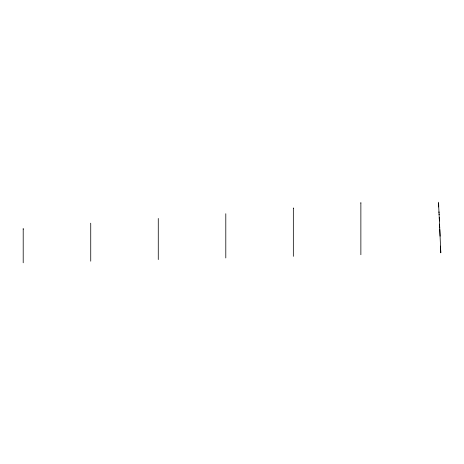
<?xml version="1.0" encoding="UTF-8"?>
<svg xmlns="http://www.w3.org/2000/svg" width="464" height="464" viewBox="0 0 464 464"><rect width="100%" height="100%" fill="white"/><g stroke="black" fill="none" stroke-linecap="round" stroke-linejoin="round"><path stroke-width="0.7" d="M438.538 203.191L438.735 206.95M438.718 206.758L439.014 212.756M438.973 211.822L439.112 214.757M439.077 213.997L439.408 220.968M439.246 217.535L439.733 228.004M439.797 229.465L440.092 236.164M439.547 224.141L440.8 252.839L440.504 246.088M360.87 202.478L360.87 203.093M360.87 203.215L360.87 254.742M293.335 207.924L293.335 208.475M293.335 208.58L293.335 256.354M225.8 213.724L225.8 257.967M158.27 218.451L158.27 259.579M90.735 223.184L90.735 223.532M90.735 223.944L90.735 261.186M23.2 228.329L23.2 229.303M23.2 229.39L23.2 262.798M438.735 205.807A45.031 1.543 89.4 0 1 438.567 202.211"/></g></svg>
